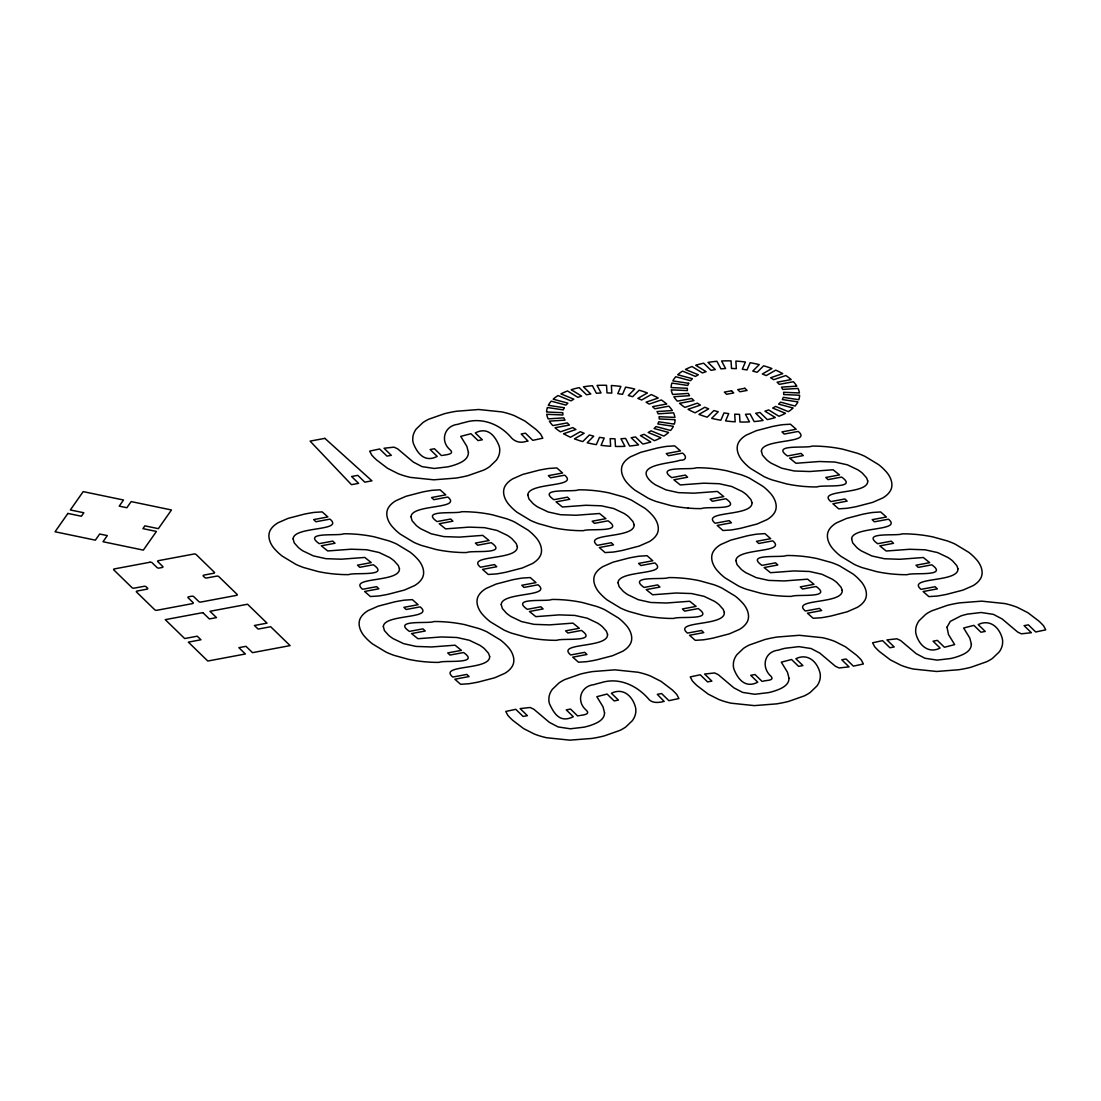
<?xml version="1.0" encoding="UTF-8"?>
<svg xmlns="http://www.w3.org/2000/svg" width="1101" height="1101" viewBox="0 0 1101 1101"><rect width="100%" height="100%" fill="white"/><g stroke="black" fill="none" stroke-linecap="round" stroke-linejoin="round"><path stroke-width="1.5" d="M444.432 455.071C447.68 454.575 454.988 453.791 449.8 449.552C439.918 440.868 444.364 425.674 457.892 424.312A51.031 24.029 4.2 0 1 464.663 422.467C481.481 417.114 498.946 423.857 510.341 436.56C514.071 441.556 519.975 443.4 525.838 441.487M580.544 715.402C583.791 714.907 591.099 714.136 585.911 709.884C576.029 701.199 580.475 686.006 594.003 684.643A51.031 24.029 4.2 0 1 600.774 682.799C618.404 677.019 636.144 685.083 647.897 698.199C651.613 703.484 657.944 702.823 663.421 701.585M443.483 455.25L442.506 455.429M579.594 715.581L578.617 715.76M763.089 681.216C765.58 680.088 774.677 680.996 771.306 676.551C761.039 667.922 763.791 651.586 778.476 650.113A51.031 24.029 4.2 0 1 785.261 648.255L798.858 646.645L811.052 648.517L819.791 653.086L835.37 666.229L839.045 667.963L849.036 666.862L841.77 659.802L846.05 658.99L853.385 666.133L863.39 663.986L861.271 659.981A133.414 62.84 4.2 0 0 856.468 655.15L845.554 646.851L835.026 641.498A47.604 22.419 4.2 0 0 822.502 637.699L799.312 635.291L777.182 637.025A88.328 41.604 4.2 0 0 764.961 639.516L749.327 645.007A61.821 29.121 4.2 0 0 743.436 648.434L736.762 654.834A70.134 33.03 4.2 0 0 733.431 662.898L733.321 665.513A62.413 29.397 4.2 0 0 733.982 669.229C738.083 679.73 745.735 688.524 757.763 682.166L750.744 675.326L755.025 674.528L762.085 681.409M528.067 441.129L521.186 434L525.466 433.202L532.801 440.345L542.807 438.198L540.687 434.193A133.414 62.84 4.2 0 0 535.884 429.362L524.971 421.05L514.442 415.696A47.604 22.419 4.2 0 0 501.918 411.912L478.729 409.503L456.598 411.237A88.328 41.604 4.2 0 0 444.377 413.728L428.743 419.22A61.821 29.121 4.2 0 0 422.839 422.646L416.178 429.046A70.134 33.03 4.2 0 0 412.847 437.111L412.737 439.726A62.413 29.397 4.2 0 0 413.398 443.442C417.513 453.929 425.124 462.764 437.18 456.378L430.147 449.538L434.427 448.74L441.501 455.608M664.178 701.461L657.297 694.346L661.577 693.534L668.913 700.676L678.918 698.529L676.798 694.525A133.414 62.84 4.2 0 0 671.995 689.694L661.082 681.395L650.553 676.042A47.604 22.419 4.2 0 0 638.029 672.243L614.84 669.835L592.71 671.569A88.328 41.604 4.2 0 0 580.488 674.06L564.854 679.551A61.821 29.121 4.2 0 0 558.95 682.978L552.289 689.377A70.134 33.03 4.2 0 0 548.959 697.442L548.849 700.057A62.413 29.397 4.2 0 0 549.509 703.773C554.312 714.315 560.395 723.219 573.291 716.71L566.258 709.87L570.538 709.072L577.612 715.953M527.31 441.253L526.553 441.377M688.111 508.098L693.644 508.469A62.413 29.397 4.2 0 0 701.42 508.593C706.099 506.088 743.464 510.988 725.917 498.739L712.306 501.285L710.09 499.138L723.77 496.579L717.398 491.431L693.947 493.179L678.45 492.642L665.981 489.876L655.632 484.935A51.031 24.029 4.2 0 1 650.897 481.454C632.869 464.278 670.963 463.741 680.088 460.218C686.707 460.686 686.831 456.075 682.537 453.103L668.472 455.731L666.27 453.584L680.473 450.915L674.72 445.864L666.518 446.387A133.414 62.84 4.2 0 0 656.884 448.121L640.644 452.36L630.598 456.764A47.604 22.419 4.2 0 0 624.088 462.31C618.569 469.122 622.671 478.522 628.12 483.972A88.328 41.604 4.2 0 0 634.864 490.138L648.365 498.313A61.821 29.121 4.2 0 0 656.334 501.547L670.66 505.524A70.134 33.03 4.2 0 0 688.111 508.098M293.127 538.884L294.228 542.862L298.33 547.472A51.031 24.029 4.2 0 0 303.05 550.954L313.4 555.895L325.868 558.675L341.379 559.198L364.83 557.45L371.202 562.597L357.522 565.157L359.738 567.304L373.349 564.758C390.8 576.993 353.627 572.121 348.852 574.612A62.413 29.397 4.2 0 1 341.076 574.488L335.53 574.116A70.134 33.03 4.2 0 1 318.093 571.543L303.752 567.565A61.821 29.121 4.2 0 1 295.797 564.331L282.296 556.156A88.328 41.604 4.2 0 1 275.553 549.991C270.089 544.555 265.988 535.141 271.52 528.329A47.604 22.419 4.2 0 1 278.016 522.782L288.063 518.378L304.316 514.139A133.414 62.84 4.2 0 1 313.936 512.419L322.153 511.882L327.892 516.933L313.689 519.603L315.904 521.75L329.97 519.121C344.943 531.535 293.65 525.948 293.127 538.884M383.341 626.634L384.442 630.612L388.543 635.236A51.031 24.029 4.2 0 0 393.263 638.704L403.613 643.645L416.095 646.425L431.592 646.961L455.043 645.2L461.415 650.347L447.735 652.921L449.951 655.067L463.562 652.521C481.096 664.77 443.758 659.857 439.065 662.375A62.413 29.397 4.2 0 1 431.289 662.238L425.757 661.866A70.134 33.03 4.2 0 1 408.306 659.293L393.979 655.329A61.821 29.121 4.2 0 1 386.011 652.081L372.51 643.92A88.328 41.604 4.2 0 1 365.766 637.754C360.302 632.304 356.201 622.891 361.734 616.092A47.604 22.419 4.2 0 1 368.243 610.532L378.276 606.128L394.53 601.889A133.414 62.84 4.2 0 1 404.163 600.169L412.366 599.632L418.105 604.697L403.902 607.353L406.118 609.5L420.183 606.871C435.17 619.285 383.864 613.711 383.341 626.634M399.429 568.625C400.516 582.897 347.407 576.552 362.573 589.283L376.625 586.654L378.84 588.801L364.637 591.471L370.376 596.522L378.593 595.999A133.414 62.84 4.2 0 0 388.213 594.265L404.466 590.04L414.513 585.622A47.604 22.419 4.2 0 0 421.009 580.076C426.541 573.263 422.44 563.863 416.99 558.413A88.328 41.604 4.2 0 0 410.233 552.248L396.732 544.073A61.821 29.121 4.2 0 0 388.777 540.839L374.436 536.861A70.134 33.03 4.2 0 0 356.999 534.288L351.467 533.916A62.413 29.397 4.2 0 0 343.677 533.792C338.86 536.297 301.784 531.398 319.194 543.646L332.805 541.1L335.007 543.247L321.327 545.807L327.713 550.954L351.15 549.206L366.661 549.743L379.129 552.509L389.479 557.45A51.031 24.029 4.2 0 1 394.213 560.932L398.301 565.542L399.429 568.625M411.017 516.809L412.118 520.787L416.219 525.397A51.031 24.029 4.2 0 0 420.94 528.879L431.289 533.82L443.758 536.6L459.268 537.123L482.72 535.375L489.092 540.522L475.412 543.082L477.628 545.229L491.239 542.683C508.841 554.932 471.352 550.032 466.741 552.537A62.413 29.397 4.2 0 1 458.952 552.413L453.419 552.041A70.134 33.03 4.2 0 1 435.982 549.468L421.642 545.49A61.821 29.121 4.2 0 1 413.687 542.256L400.186 534.081A88.328 41.604 4.2 0 1 393.442 527.916C387.979 522.48 383.877 513.066 389.41 506.254A47.604 22.419 4.2 0 1 395.906 500.707L405.952 496.303L422.206 492.064A133.414 62.84 4.2 0 1 431.826 490.344L440.042 489.807L445.781 494.858L431.578 497.528L433.794 499.675L447.846 497.046C462.833 509.46 411.54 503.873 411.017 516.809M489.642 656.375C490.729 670.66 437.62 664.302 452.786 677.046L466.852 674.418L469.054 676.565L454.851 679.221L460.59 684.285L468.806 683.749A133.414 62.84 4.2 0 0 478.426 682.028L494.679 677.789L504.726 673.385A47.604 22.419 4.2 0 0 511.222 667.825C516.754 661.027 512.653 651.613 507.203 646.163A88.328 41.604 4.2 0 0 500.446 639.998L486.945 631.836A61.821 29.121 4.2 0 0 478.99 628.588L464.663 624.625A70.134 33.03 4.2 0 0 447.212 622.051L441.68 621.68A62.413 29.397 4.2 0 0 433.89 621.542C429.28 624.047 391.791 619.161 409.407 631.396L423.018 628.85L425.22 630.997L411.54 633.57L417.926 638.718L441.377 636.956L456.874 637.493L469.343 640.273L479.692 645.214A51.031 24.029 4.2 0 1 484.426 648.682L488.527 653.306L489.642 656.375M501.23 604.559L502.331 608.536L506.432 613.161A51.031 24.029 4.2 0 0 511.153 616.629L521.502 621.57L533.985 624.35L549.482 624.886L572.933 623.125L579.305 628.272L565.625 630.845L567.841 632.992L581.452 630.446C598.793 642.599 561.758 637.851 556.955 640.3A62.413 29.397 4.2 0 1 549.179 640.163L543.633 639.791A70.134 33.03 4.2 0 1 526.195 637.218L511.869 633.254A61.821 29.121 4.2 0 1 503.9 630.006L490.399 621.845A88.328 41.604 4.2 0 1 483.656 615.679C478.192 610.229 474.091 600.816 479.623 594.017A47.604 22.419 4.2 0 1 486.119 588.457L496.166 584.053L512.419 579.814A133.414 62.84 4.2 0 1 522.053 578.094L530.255 577.557L535.994 582.622L521.791 585.278L524.007 587.425L538.072 584.796C553.06 597.21 501.753 591.636 501.23 604.559M517.319 546.55C518.406 560.822 465.283 554.477 480.463 567.221L494.514 564.579L496.73 566.726L482.527 569.396L488.266 574.461L496.482 573.924A133.414 62.84 4.2 0 0 506.102 572.19L522.356 567.965L532.402 563.561A47.604 22.419 4.2 0 0 538.898 558.001C544.431 551.188 540.33 541.788 534.866 536.338A88.328 41.604 4.2 0 0 528.122 530.173L514.621 522.012A61.821 29.121 4.2 0 0 506.666 518.764L492.326 514.786A70.134 33.03 4.2 0 0 474.889 512.213L469.343 511.855A62.413 29.397 4.2 0 0 461.567 511.717C456.874 514.222 419.55 509.336 437.069 521.571L450.681 519.025L452.896 521.172L439.216 523.732L445.588 528.879L469.04 527.131L484.55 527.668L497.019 530.434L507.368 535.375A51.031 24.029 4.2 0 1 512.089 538.857L516.19 543.467L517.319 546.55M527.806 494.941L528.907 498.918L533.008 503.529A51.031 24.029 4.2 0 0 537.742 507.01L548.092 511.951L560.56 514.717L576.057 515.254L599.508 513.506L605.88 518.654L592.2 521.213L594.416 523.36L608.027 520.814C625.561 533.063 588.237 528.163 583.53 530.668A62.413 29.397 4.2 0 1 575.754 530.544L570.222 530.173A70.134 33.03 4.2 0 1 552.771 527.599L538.444 523.622A61.821 29.121 4.2 0 1 530.476 520.388L516.975 512.213A88.328 41.604 4.2 0 1 510.231 506.047C504.781 500.597 500.68 491.197 506.212 484.385A47.604 22.419 4.2 0 1 512.708 478.839L522.755 474.421L538.995 470.196A133.414 62.84 4.2 0 1 548.628 468.462L556.831 467.939L562.583 472.99L548.381 475.66L550.583 477.806L564.648 475.178C579.635 487.592 528.329 482.004 527.806 494.941M607.532 634.3C608.619 648.585 555.51 642.227 570.676 654.971L584.727 652.342L586.943 654.489L572.74 657.146L578.479 662.21L586.695 661.673A133.414 62.84 4.2 0 0 596.315 659.953L612.569 655.714L622.615 651.31A47.604 22.419 4.2 0 0 629.111 645.764C634.644 638.952 630.543 629.538 625.093 624.088A88.328 41.604 4.2 0 0 618.335 617.922L604.834 609.761A61.821 29.121 4.2 0 0 596.88 606.513L582.553 602.55A70.134 33.03 4.2 0 0 565.102 599.976L559.569 599.605A62.413 29.397 4.2 0 0 551.78 599.467C547.169 601.972 509.68 597.086 527.296 609.321L540.908 606.775L543.11 608.922L529.43 611.495L535.815 616.643L559.253 614.881L574.763 615.418L587.232 618.198L597.582 623.138A51.031 24.029 4.2 0 1 602.316 626.607L606.403 631.231L607.532 634.3M618.019 582.69L619.12 586.668L623.221 591.292A51.031 24.029 4.2 0 0 627.955 594.76L638.305 599.701L650.774 602.481L666.284 603.018L689.721 601.256L696.107 606.403L682.427 608.963L684.629 611.124L698.24 608.578C715.595 620.826 678.643 615.913 673.757 618.432A62.413 29.397 4.2 0 1 665.967 618.294L660.435 617.922A70.134 33.03 4.2 0 1 642.984 615.349L628.657 611.385A61.821 29.121 4.2 0 1 620.703 608.137L607.202 599.976A88.328 41.604 4.2 0 1 600.444 593.811C594.994 588.361 590.893 578.947 596.425 572.135A47.604 22.419 4.2 0 1 602.921 566.588L612.968 562.184L629.221 557.946A133.414 62.84 4.2 0 1 638.841 556.225L647.058 555.688L652.797 560.753L638.594 563.409L640.81 565.556L654.861 562.928C669.848 575.341 618.542 569.768 618.019 582.69M634.107 524.668C635.194 538.953 582.085 532.609 597.251 545.339L611.316 542.71L613.518 544.857L599.316 547.527L605.068 552.578L613.271 552.055A133.414 62.84 4.2 0 0 622.905 550.321L639.144 546.082L649.191 541.678A47.604 22.419 4.2 0 0 655.701 536.132C661.219 529.32 657.118 519.92 651.668 514.47A88.328 41.604 4.2 0 0 644.925 508.304L631.423 500.129A61.821 29.121 4.2 0 0 623.455 496.895L609.128 492.918A70.134 33.03 4.2 0 0 591.677 490.344L586.145 489.973A62.413 29.397 4.2 0 0 578.369 489.849C573.759 492.353 536.27 487.454 553.872 499.703L567.483 497.157L569.699 499.303L556.019 501.863L562.391 507.01L585.842 505.263L601.339 505.799L613.808 508.566L624.157 513.506A51.031 24.029 4.2 0 1 628.891 516.988L632.992 521.599L634.107 524.668M724.334 612.431C725.408 626.703 672.298 620.358 687.464 633.103L701.53 630.474L703.745 632.621L689.543 635.277L695.281 640.342L703.484 639.805A133.414 62.84 4.2 0 0 713.118 638.085L729.371 633.846L739.418 629.442A47.604 22.419 4.2 0 0 745.914 623.882C751.446 617.083 747.345 607.669 741.881 602.219A88.328 41.604 4.2 0 0 735.138 596.054L721.637 587.893A61.821 29.121 4.2 0 0 713.668 584.645L699.341 580.681A70.134 33.03 4.2 0 0 681.891 578.108L676.358 577.736A62.413 29.397 4.2 0 0 668.582 577.598C663.848 580.103 626.607 575.217 644.085 587.452L657.696 584.906L659.912 587.053L646.232 589.627L652.604 594.774L676.055 593.012L691.552 593.549L704.034 596.329L714.384 601.27A51.031 24.029 4.2 0 1 719.104 604.738L723.206 609.362L724.334 612.431M735.908 560.615L737.009 564.593L741.111 569.217A51.031 24.029 4.2 0 0 745.845 572.685L756.194 577.626L768.663 580.406L784.16 580.943L807.611 579.181L813.997 584.328L800.317 586.888L802.519 589.049L816.13 586.503C833.429 598.724 796.573 593.866 791.647 596.357A62.413 29.397 4.2 0 1 783.857 596.219L778.324 595.847A70.134 33.03 4.2 0 1 760.874 593.274L746.547 589.31A61.821 29.121 4.2 0 1 738.592 586.062L725.077 577.901A88.328 41.604 4.2 0 1 718.334 571.736C712.884 566.286 708.783 556.872 714.315 550.06A47.604 22.419 4.2 0 1 720.811 544.513L730.858 540.109L747.097 535.87A133.414 62.84 4.2 0 1 756.731 534.15L764.947 533.613L770.686 538.678L756.483 541.334L758.685 543.481L772.751 540.852C787.738 553.266 736.431 547.692 735.908 560.615M751.997 502.606C753.084 516.878 699.975 510.534 715.141 523.264L729.206 520.635L731.408 522.782L717.205 525.452L722.958 530.503L731.16 529.98A133.414 62.84 4.2 0 0 740.794 528.246L757.034 524.021L767.08 519.603A47.604 22.419 4.2 0 0 773.576 514.057C779.109 507.244 775.008 497.845 769.558 492.395A88.328 41.604 4.2 0 0 762.814 486.229L749.299 478.054A61.821 29.121 4.2 0 0 741.345 474.82L727.018 470.843A70.134 33.03 4.2 0 0 709.567 468.269L704.034 467.897A62.413 29.397 4.2 0 0 696.259 467.774C691.566 470.265 654.228 465.393 671.761 477.628L685.372 475.081L687.588 477.228L673.895 479.788L680.28 484.935L703.732 483.188L719.228 483.724L731.697 486.491L742.046 491.431A51.031 24.029 4.2 0 1 746.781 494.913L750.882 499.524L751.997 502.606M761.397 451.19L762.498 455.181L766.599 459.791A51.031 24.029 4.2 0 0 771.333 463.273L781.682 468.2L794.151 470.98L809.648 471.517L833.099 469.769L839.485 474.916L825.805 477.476L828.007 479.623L841.618 477.077C858.973 489.326 822.02 484.426 817.135 486.931A62.413 29.397 4.2 0 1 809.345 486.793L803.813 486.436A70.134 33.03 4.2 0 1 786.362 483.848L772.035 479.885A61.821 29.121 4.2 0 1 764.08 476.637L750.565 468.475A88.328 41.604 4.2 0 1 743.822 462.31C738.372 456.86 734.271 447.46 739.803 440.648A47.604 22.419 4.2 0 1 746.299 435.088L756.346 430.684L772.585 426.459A133.414 62.84 4.2 0 1 782.219 424.725L790.435 424.188L796.174 429.252L781.971 431.909L784.173 434.069L798.239 431.427C813.226 443.841 761.92 438.267 761.397 451.19M842.224 590.356C843.297 604.642 790.188 598.283 805.354 611.027L819.419 608.399L821.635 610.546L807.432 613.202L813.171 618.267L821.374 617.73A133.414 62.84 4.2 0 0 831.007 616.01L847.261 611.771L857.294 607.367A47.604 22.419 4.2 0 0 863.803 601.807C869.336 595.008 865.235 585.594 859.771 580.144A88.328 41.604 4.2 0 0 853.027 573.979L839.526 565.818A61.821 29.121 4.2 0 0 831.558 562.57L817.231 558.606A70.134 33.03 4.2 0 0 799.78 556.033L794.248 555.661A62.413 29.397 4.2 0 0 786.472 555.523C781.682 558.028 744.537 553.142 761.975 565.377L775.586 562.831L777.801 564.978L764.122 567.552L770.494 572.699L793.945 570.937L809.441 571.474L821.924 574.254L832.26 579.195A51.031 24.029 4.2 0 1 836.994 582.663L841.095 587.287L842.224 590.356M851.623 538.953L852.725 542.931L856.812 547.555A51.031 24.029 4.2 0 0 861.546 551.023L871.896 555.964L884.364 558.744L899.875 559.28L923.312 557.519L929.698 562.666L916.018 565.226L918.22 567.387L931.831 564.827C949.048 577.062 912.371 572.19 907.348 574.681A62.413 29.397 4.2 0 1 899.558 574.557L894.026 574.185A70.134 33.03 4.2 0 1 876.589 571.612L862.248 567.648A61.821 29.121 4.2 0 1 854.293 564.4L840.792 556.225A88.328 41.604 4.2 0 1 834.035 550.073C828.585 544.623 824.484 535.21 830.016 528.397A47.604 22.419 4.2 0 1 836.512 522.851L846.559 518.447L862.812 514.208A133.414 62.84 4.2 0 1 872.432 512.488L880.649 511.951L886.388 517.016L872.185 519.672L874.4 521.819L888.452 519.19C903.439 531.604 852.146 526.017 851.623 538.953M867.712 480.931C868.785 495.216 815.676 488.872 830.842 501.602L844.907 498.973L847.123 501.12L832.92 503.776L838.659 508.841L846.862 508.304A133.414 62.84 4.2 0 0 856.495 506.584L872.749 502.345L882.782 497.941A47.604 22.419 4.2 0 0 889.291 492.395C894.824 485.582 890.723 476.169 885.259 470.719A88.328 41.604 4.2 0 0 878.515 464.567L865.014 456.392A61.821 29.121 4.2 0 0 857.046 453.144L842.719 449.18A70.134 33.03 4.2 0 0 825.268 446.607L819.736 446.235A62.413 29.397 4.2 0 0 811.96 446.111C807.157 448.616 770.039 443.717 787.463 455.965L801.074 453.406L803.29 455.566L789.61 458.126L795.982 463.273L819.433 461.512L834.93 462.048L847.412 464.828L857.762 469.769A51.031 24.029 4.2 0 1 862.482 473.237L866.583 477.862L867.712 480.931M957.925 568.694C959.012 582.966 905.889 576.621 921.055 589.365L935.121 586.723L937.336 588.884L923.133 591.54L928.872 596.604L937.089 596.068A133.414 62.84 4.2 0 0 946.709 594.334L962.962 590.108L973.009 585.704A47.604 22.419 4.2 0 0 979.505 580.144C985.037 573.332 980.936 563.932 975.472 558.482A88.328 41.604 4.2 0 0 968.729 552.317L955.228 544.155A61.821 29.121 4.2 0 0 947.273 540.908L932.932 536.93A70.134 33.03 4.2 0 0 915.495 534.37L909.949 533.999A62.413 29.397 4.2 0 0 902.173 533.861C897.205 536.366 860.404 531.466 877.676 543.715L891.287 541.169L893.503 543.316L879.823 545.876L886.195 551.023L909.646 549.275L925.157 549.812L937.625 552.592L947.975 557.519A51.031 24.029 4.2 0 1 952.695 561.001L956.797 565.611L957.925 568.694M468.448 452.525C468.393 459.805 460.369 462.957 454.575 465.007A51.031 24.029 4.2 0 1 447.804 466.852L434.193 468.462L422 466.604L413.274 462.035L397.695 448.878L394.02 447.157L384.029 448.245L391.282 455.319L387.001 456.117L379.666 448.974L369.661 451.121L371.78 455.126A133.414 62.84 4.2 0 0 376.597 459.957L387.511 468.269L398.039 473.623A47.604 22.419 4.2 0 0 410.549 477.407L433.753 479.816L455.883 478.082A88.328 41.604 4.2 0 0 468.09 475.591L483.724 470.099A61.821 29.121 4.2 0 0 489.628 466.673L496.29 460.273A70.134 33.03 4.2 0 0 499.634 452.208L499.744 449.593A62.413 29.397 4.2 0 0 499.083 445.877C494.927 435.349 487.385 426.61 475.288 432.941L482.321 439.781L478.04 440.579L470.98 433.711L460.727 436.368L466.893 446.442L468.448 452.525M604.559 712.856C604.504 720.137 596.481 723.288 590.687 725.339A51.031 24.029 4.2 0 1 583.915 727.183L570.304 728.793L558.111 726.935L549.385 722.366L533.806 709.209L530.131 707.489L520.14 708.59L527.393 715.65L523.113 716.448L515.777 709.319L505.772 711.452L507.891 715.457A133.414 62.84 4.2 0 0 512.708 720.288L523.622 728.601L534.15 733.954A47.604 22.419 4.2 0 0 546.66 737.739L569.864 740.147L591.994 738.427A88.328 41.604 4.2 0 0 604.201 735.922L619.835 730.431A61.821 29.121 4.2 0 0 625.74 727.004L632.401 720.605A70.134 33.03 4.2 0 0 635.745 712.54L635.855 709.939A62.413 29.397 4.2 0 0 635.194 706.223C631.878 695.295 622.56 687.63 611.399 693.272L618.432 700.112L614.152 700.91L607.091 694.043L596.838 696.699L603.004 706.773L604.559 712.856M789.032 678.312C788.977 685.593 780.953 688.744 775.159 690.795A51.031 24.029 4.2 0 1 768.388 692.639L754.777 694.263L742.583 692.391L733.858 687.822L718.279 674.665L714.604 672.945L704.612 674.046L711.865 681.106L707.585 681.904L700.25 674.775L690.244 676.909L692.364 680.913A133.414 62.84 4.2 0 0 697.181 685.744L708.094 694.057L718.623 699.41A47.604 22.419 4.2 0 0 731.133 703.195L754.336 705.617L776.466 703.883A88.328 41.604 4.2 0 0 788.674 701.392L804.308 695.887A61.821 29.121 4.2 0 0 810.212 692.46L816.873 686.061A70.134 33.03 4.2 0 0 820.217 678.01L820.328 675.395A62.413 29.397 4.2 0 0 819.667 671.679C816.378 660.655 806.992 653.21 795.872 658.728L802.904 665.568L798.624 666.366L791.564 659.499L781.311 662.155L787.476 672.229L789.032 678.312M947.011 627.212L948.498 634.534L954.663 644.608L944.424 647.264L937.35 640.383L933.07 641.195L940.103 648.035C928.9 653.856 919.665 645.847 916.307 635.084A62.413 29.397 4.2 0 1 915.647 631.368L915.771 628.754A70.134 33.03 4.2 0 1 919.101 620.703L925.762 614.303A61.821 29.121 4.2 0 1 931.666 610.876L947.3 605.371A88.328 41.604 4.2 0 1 959.522 602.88L981.638 601.146L1004.841 603.568A47.604 22.419 4.2 0 1 1017.365 607.353L1027.894 612.707L1038.807 621.019A133.414 62.84 4.2 0 1 1043.61 625.836L1045.73 629.841L1035.724 631.988L1028.389 624.859L1024.109 625.657L1031.376 632.717L1021.37 633.818L1017.696 632.084L1002.116 618.941L993.391 614.372L981.197 612.5L967.586 614.11A51.031 24.029 4.2 0 0 960.815 615.968L950.301 621.377L947.011 627.212M971.371 644.168C971.302 651.462 963.292 654.6 957.498 656.65A51.031 24.029 4.2 0 1 950.727 658.508L937.116 660.118L924.923 658.247L916.197 653.677L900.618 640.534L896.943 638.8L886.938 639.901L894.205 646.961L889.925 647.76L882.589 640.631L872.584 642.778L874.703 646.782A133.414 62.84 4.2 0 0 879.506 651.599L890.42 659.912L900.948 665.265A47.604 22.419 4.2 0 0 913.472 669.05L936.662 671.472L958.792 669.738A88.328 41.604 4.2 0 0 971.013 667.247L986.647 661.742A61.821 29.121 4.2 0 0 992.552 658.315L999.213 651.93A70.134 33.03 4.2 0 0 1002.543 643.865L1002.653 641.25A62.413 29.397 4.2 0 0 1002.006 637.534C998.717 626.51 989.331 619.079 978.211 624.584L985.244 631.423L980.963 632.235L973.89 625.354L963.65 628.024L969.816 638.085L971.371 644.168M564.166 407.728L563.217 409.902L547.39 407.508A64.367 30.319 4.2 0 0 546.605 411.994L562.776 412.71L562.914 414.994L546.757 414.293A64.367 30.319 4.2 0 0 548.133 418.875L563.808 417.857L565.006 420.128L549.344 421.146A64.367 30.319 4.2 0 0 552.812 425.592L567.194 422.894L569.41 425.041L555.042 427.738A64.367 30.319 4.2 0 0 560.423 431.826L572.795 427.587L575.906 429.5L563.547 433.739A64.367 30.319 4.2 0 0 570.566 437.248L580.296 431.688L584.149 433.271L574.433 438.831A64.367 30.319 4.2 0 0 582.746 441.597L589.352 434.991L593.742 436.175L587.163 442.767A64.367 30.319 4.2 0 0 596.329 444.639L599.481 437.345L604.201 438.047L601.063 445.341A64.367 30.319 4.2 0 0 610.642 446.249L610.188 438.611L615.005 438.817L615.459 446.442A64.367 30.319 4.2 0 0 624.955 446.318L620.95 438.735L625.616 438.432L629.607 446.001A64.367 30.319 4.2 0 0 638.552 444.859L631.203 437.716L635.483 436.904L642.819 444.047A64.367 30.319 4.2 0 0 650.746 441.955L640.438 435.597L644.113 434.331L654.407 440.689A64.367 30.319 4.2 0 0 660.93 437.744L648.2 432.487L651.104 430.835L663.807 436.079A64.367 30.319 4.2 0 0 668.61 432.445L654.104 428.537L656.072 426.569L670.55 430.463A64.367 30.319 4.2 0 0 673.399 426.321L657.834 423.968L658.77 421.779L674.321 424.133A64.367 30.319 4.2 0 0 675.064 419.674L659.224 418.972L659.086 416.687L674.913 417.389A64.367 30.319 4.2 0 0 673.537 412.834L658.192 413.838L656.994 411.554L672.312 410.563A64.367 30.319 4.2 0 0 668.871 406.159L654.792 408.788L652.59 406.641L666.642 404.012A64.367 30.319 4.2 0 0 661.302 399.952L649.205 404.095L646.094 402.182L658.192 398.039A64.367 30.319 4.2 0 0 651.228 394.557L641.69 399.993L637.851 398.411L647.374 392.974A64.367 30.319 4.2 0 0 639.13 390.208L632.648 396.69L628.258 395.507L634.726 389.038A64.367 30.319 4.2 0 0 625.616 387.153L622.519 394.351L617.785 393.635L620.895 386.437A64.367 30.319 4.2 0 0 611.358 385.515L611.812 393.085L606.995 392.864L606.541 385.309A64.367 30.319 4.2 0 0 597.072 385.405L601.05 392.947L596.384 393.25L592.407 385.722A64.367 30.319 4.2 0 0 583.461 386.823L590.797 393.979L586.516 394.777L579.181 387.635A64.367 30.319 4.2 0 0 571.213 389.699L581.562 396.085L577.887 397.351L567.524 390.965A64.367 30.319 4.2 0 0 560.946 393.897L573.8 399.195L570.896 400.86L558.056 395.548A64.367 30.319 4.2 0 0 553.184 399.181L567.896 403.145L565.928 405.113L551.229 401.163A64.367 30.319 4.2 0 0 548.326 405.333L564.166 407.728M688.675 383.299L687.74 385.474L671.913 383.079A64.367 30.319 4.2 0 0 671.128 387.58L687.285 388.281L687.423 390.566L671.266 389.864A64.367 30.319 4.2 0 0 672.642 394.447L688.318 393.429L689.529 395.699L673.867 396.718A64.367 30.319 4.2 0 0 677.335 401.163L691.717 398.466L693.933 400.626L679.551 403.31A64.367 30.319 4.2 0 0 684.932 407.398L697.305 403.159L700.415 405.085L688.07 409.311A64.367 30.319 4.2 0 0 695.089 412.82L704.819 407.26L708.672 408.856L698.956 414.403A64.367 30.319 4.2 0 0 707.269 417.169L713.861 410.563L718.265 411.746L711.673 418.339A64.367 30.319 4.2 0 0 720.852 420.224L724.004 412.916L728.724 413.632L725.587 420.912A64.367 30.319 4.2 0 0 735.165 421.821L734.711 414.182L739.528 414.389L739.982 422.013A64.367 30.319 4.2 0 0 749.478 421.889L745.46 414.306L750.125 414.004L754.13 421.573A64.367 30.319 4.2 0 0 763.062 420.444L755.713 413.288L759.993 412.49L767.328 419.619A64.367 30.319 4.2 0 0 775.269 417.527L764.947 411.168L768.636 409.916L778.916 416.261A64.367 30.319 4.2 0 0 785.453 413.315L772.723 408.058L775.613 406.407L788.33 411.65A64.367 30.319 4.2 0 0 793.133 408.017L778.613 404.122L780.581 402.154L795.073 406.049A64.367 30.319 4.2 0 0 797.922 401.893L782.357 399.539L783.293 397.351L798.831 399.704A64.367 30.319 4.2 0 0 799.587 395.245L783.747 394.557L783.609 392.273L799.422 392.961A64.367 30.319 4.2 0 0 798.046 388.419L782.715 389.41L781.504 387.139L796.821 386.134A64.367 30.319 4.2 0 0 793.381 381.73L779.315 384.359L777.1 382.212L791.151 379.584A64.367 30.319 4.2 0 0 785.825 375.537L773.728 379.68L770.617 377.753L782.701 373.624A64.367 30.319 4.2 0 0 775.751 370.129L766.213 375.579L762.36 373.982L771.884 368.546A64.367 30.319 4.2 0 0 763.654 365.793L757.171 372.262L752.767 371.092L759.25 364.61A64.367 30.319 4.2 0 0 750.139 362.724L747.028 369.922L742.308 369.207L745.405 362.009A64.367 30.319 4.2 0 0 735.881 361.1L736.321 368.656L731.504 368.45L731.064 360.894A64.367 30.319 4.2 0 0 721.582 360.99L725.573 368.532L720.907 368.835L716.916 361.293A64.367 30.319 4.2 0 0 707.971 362.408L715.32 369.551L711.04 370.349L703.69 363.206A64.367 30.319 4.2 0 0 695.722 365.271L706.085 371.67L702.397 372.922L692.047 366.537A64.367 30.319 4.2 0 0 685.469 369.468L698.309 374.78L695.419 376.432L682.565 371.12A64.367 30.319 4.2 0 0 677.707 374.767L692.419 378.716L690.451 380.685L675.739 376.735A64.367 30.319 4.2 0 0 672.835 380.905L688.675 383.299M67.904 513.438L55.05 531.769L95.36 540.151L99.668 534.013L107.306 535.595L103.012 541.733L143.336 550.115L156.425 531.439L142.924 528.631L144.878 525.851L158.379 528.659L171.467 509.969L131.157 501.588L126.863 507.726L119.211 506.143L123.505 500.005L83.194 491.624L70.34 509.956L83.841 512.763L81.391 516.231L67.904 513.438M324.878 438.363L310.097 441.129L351.467 484.674L358.596 483.339L351.577 476.513L357.797 475.357L364.816 482.169L371.945 480.834L324.878 438.363M731.518 390.772L724.375 392.107L726.591 394.268L733.72 392.933L731.518 390.772M744.868 388.281L737.725 389.616L739.941 391.763L747.07 390.428L744.868 388.281M149.901 562.253L114.449 568.9A1.61 0.757 4.2 0 0 113.761 569.878L132.065 587.7A1.61 0.757 4.2 0 0 134.226 588.14L143.97 586.324A1.61 0.757 4.2 0 1 146.13 586.778L147.603 588.209A1.61 0.757 4.2 0 1 146.915 589.186L137.185 591.017A1.61 0.757 4.2 0 0 136.496 591.994L154.801 609.816A1.61 0.757 4.2 0 0 156.975 610.257L192.427 603.623A1.61 0.757 4.2 0 0 193.115 602.646L188.078 597.747A1.61 0.757 4.2 0 1 188.78 596.77L191.629 596.233A1.61 0.757 4.2 0 1 193.79 596.687L198.813 601.573A1.61 0.757 4.2 0 0 200.988 602.027L236.44 595.38A1.61 0.757 4.2 0 0 237.128 594.402L218.81 576.58A1.61 0.757 4.2 0 0 216.649 576.14L206.919 577.956A1.61 0.757 4.2 0 1 204.758 577.502L203.286 576.071A1.61 0.757 4.2 0 1 203.974 575.094L213.704 573.263A1.61 0.757 4.2 0 0 214.392 572.286L196.074 554.464A1.61 0.757 4.2 0 0 193.914 554.023L158.461 560.657A1.61 0.757 4.2 0 0 157.773 561.634L162.797 566.533A1.61 0.757 4.2 0 1 162.108 567.51L159.26 568.047A1.61 0.757 4.2 0 1 157.099 567.593L152.062 562.707A1.61 0.757 4.2 0 0 149.901 562.253M202.859 612.624L165.26 619.657L184.679 638.552L197.258 636.199L200.946 639.777L188.354 642.131L207.786 661.027L245.372 653.994L238.876 647.663L246.005 646.328L252.501 652.659L290.1 645.613L270.681 626.73L258.102 629.084L254.414 625.492L267.006 623.138L247.574 604.243L209.988 611.289L216.484 617.606L209.355 618.941L202.859 612.624"/></g></svg>
